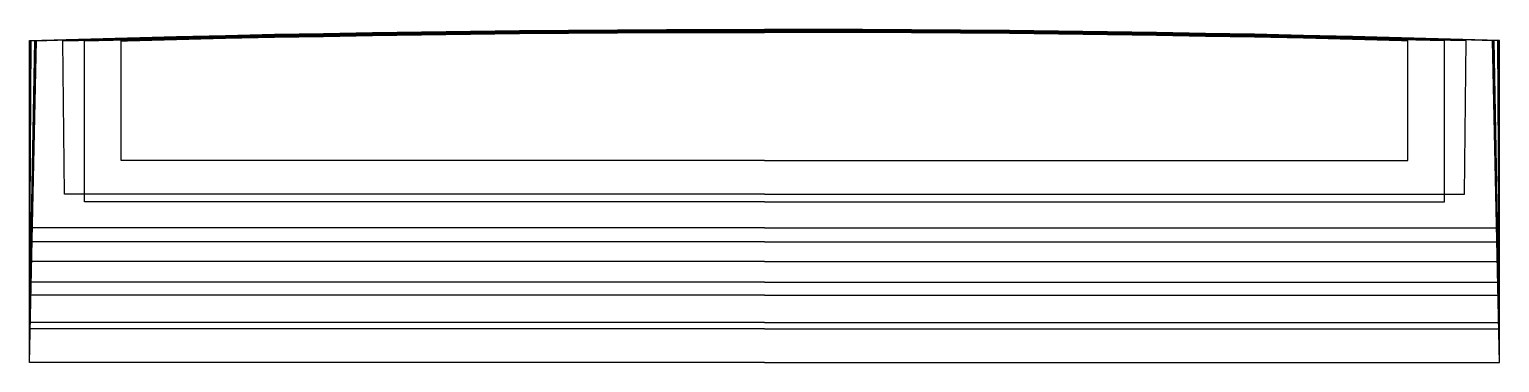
# Model space of a CAD drawing. Header units: metres. Extents: x -80 to 80, y 0 to 36.
import ezdxf

# ---------------------------------------------------------------- set-up
doc = ezdxf.new("R2010")
doc.units = ezdxf.units.M

msp = doc.modelspace()

# ---------------------------------------------------------------- linework, layer by layer
for points in [[(0, 8.75, -232.5), (-80, 8.75, -232.5), (-80, 35, -232.5), (-80, 35.044, -232.5), (-74.667, 35.199, -232.5), (-69.333, 35.343, -232.5), (-64, 35.476, -232.5), (-58.667, 35.599, -232.5), (-53.333, 35.711, -232.5), (-48, 35.812, -232.5), (-42.667, 35.903, -232.5), (-37.333, 35.983, -232.5), (-32, 36.052, -232.5), (-26.667, 36.111, -232.5), (-21.333, 36.159, -232.5), (-16, 36.196, -232.5), (-10.667, 36.223, -232.5), (-5.333, 36.239, -232.5), (0, 36.244, -232.5)], [(0, 13.125, -241.25), (-80, 13.125, -241.25), (-80, 35, -241.25), (-80, 35.043, -241.25), (-74.667, 35.198, -241.25), (-69.333, 35.342, -241.25), (-64, 35.475, -241.25), (-58.667, 35.598, -241.25), (-53.333, 35.71, -241.25), (-48, 35.811, -241.25), (-42.667, 35.902, -241.25), (-37.333, 35.982, -241.25), (-32, 36.051, -241.25), (-26.667, 36.11, -241.25), (-21.333, 36.158, -241.25), (-16, 36.195, -241.25), (-10.667, 36.222, -241.25), (-5.333, 36.238, -241.25), (0, 36.243, -241.25)], [(0, 11.001, 231.5), (-80, 11.001, 231.5), (-80, 35, 231.5), (-80, 35.033, 231.5), (-74.667, 35.187, 231.5), (-69.333, 35.331, 231.5), (-64, 35.465, 231.5), (-58.667, 35.587, 231.5), (-53.333, 35.699, 231.5), (-48, 35.801, 231.5), (-42.667, 35.891, 231.5), (-37.333, 35.971, 231.5), (-32, 36.041, 231.5), (-26.667, 36.099, 231.5), (-21.333, 36.147, 231.5), (-16, 36.185, 231.5), (-10.667, 36.211, 231.5), (-5.333, 36.227, 231.5), (0, 36.233, 231.5)], [(0, 14.664, 237.667), (-80, 14.664, 237.667), (-80, 35, 237.667), (-80, 35.029, 237.667), (-74.667, 35.184, 237.667), (-69.333, 35.328, 237.667), (-64, 35.461, 237.667), (-58.667, 35.584, 237.667), (-53.333, 35.696, 237.667), (-48, 35.797, 237.667), (-42.667, 35.888, 237.667), (-37.333, 35.968, 237.667), (-32, 36.037, 237.667), (-26.667, 36.096, 237.667), (-21.333, 36.144, 237.667), (-16, 36.181, 237.667), (-10.667, 36.208, 237.667), (-5.333, 36.224, 237.667), (0, 36.229, 237.667)], [(0, 0, 189.222), (-80, 0, 189.222), (-80, 35, 189.222), (-80, 35.013, 189.222), (-74.667, 35.167, 189.222), (-69.333, 35.311, 189.222), (-64, 35.445, 189.222), (-58.667, 35.567, 189.222), (-53.333, 35.679, 189.222), (-48, 35.781, 189.222), (-42.667, 35.871, 189.222), (-37.333, 35.951, 189.222), (-32, 36.021, 189.222), (-26.667, 36.079, 189.222), (-21.333, 36.127, 189.222), (-16, 36.165, 189.222), (-10.667, 36.191, 189.222), (-5.333, 36.207, 189.222), (0, 36.213, 189.222)], [(0, 0, -191.222), (-80, 0, -191.222), (-80, 35, -191.222), (-80, 35.012, -191.222), (-74.667, 35.167, -191.222), (-69.333, 35.311, -191.222), (-64, 35.444, -191.222), (-58.667, 35.567, -191.222), (-53.333, 35.679, -191.222), (-48, 35.78, -191.222), (-42.667, 35.871, -191.222), (-37.333, 35.951, -191.222), (-32, 36.02, -191.222), (-26.667, 36.079, -191.222), (-21.333, 36.127, -191.222), (-16, 36.164, -191.222), (-10.667, 36.191, -191.222), (-5.333, 36.207, -191.222), (0, 36.212, -191.222)], [(0, 0, -167.444), (-80, 0, -167.444), (-80, 35, -167.444), (-80, 35.011, -167.444), (-74.667, 35.166, -167.444), (-69.333, 35.31, -167.444), (-64, 35.443, -167.444), (-58.667, 35.566, -167.444), (-53.333, 35.678, -167.444), (-48, 35.779, -167.444), (-42.667, 35.87, -167.444), (-37.333, 35.95, -167.444), (-32, 36.019, -167.444), (-26.667, 36.078, -167.444), (-21.333, 36.126, -167.444), (-16, 36.163, -167.444), (-10.667, 36.19, -167.444), (-5.333, 36.206, -167.444), (0, 36.211, -167.444)], [(0, 0, 165.444), (-80, 0, 165.444), (-80, 35, 165.444), (-80, 35.009, 165.444), (-74.667, 35.164, 165.444), (-69.333, 35.308, 165.444), (-64, 35.441, 165.444), (-58.667, 35.564, 165.444), (-53.333, 35.676, 165.444), (-48, 35.777, 165.444), (-42.667, 35.868, 165.444), (-37.333, 35.948, 165.444), (-32, 36.017, 165.444), (-26.667, 36.076, 165.444), (-21.333, 36.124, 165.444), (-16, 36.161, 165.444), (-10.667, 36.188, 165.444), (-5.333, 36.204, 165.444), (0, 36.209, 165.444)], [(0, 7.338, 225.333), (-80, 7.338, 225.333), (-80, 35, 225.333), (-80, 35.002, 225.333), (-74.667, 35.156, 225.333), (-69.333, 35.3, 225.333), (-64, 35.434, 225.333), (-58.667, 35.556, 225.333), (-53.333, 35.668, 225.333), (-48, 35.77, 225.333), (-42.667, 35.86, 225.333), (-37.333, 35.94, 225.333), (-32, 36.01, 225.333), (-26.667, 36.068, 225.333), (-21.333, 36.116, 225.333), (-16, 36.154, 225.333), (-10.667, 36.18, 225.333), (-5.333, 36.196, 225.333), (0, 36.202, 225.333)], [(0, 0, -72.333), (-80, 0, -72.333), (-80, 35, -72.333), (-80, 35.001, -72.333), (-74.667, 35.156, -72.333), (-69.333, 35.3, -72.333), (-64, 35.433, -72.333), (-58.667, 35.556, -72.333), (-53.333, 35.668, -72.333), (-48, 35.769, -72.333), (-42.667, 35.86, -72.333), (-37.333, 35.94, -72.333), (-32, 36.009, -72.333), (-26.667, 36.068, -72.333), (-21.333, 36.116, -72.333), (-16, 36.153, -72.333), (-10.667, 36.18, -72.333), (-5.333, 36.196, -72.333), (0, 36.201, -72.333)], [(0, 0, 70.333), (-80, 0, 70.333), (-80, 35, 70.333), (-80, 35.001, 70.333), (-74.667, 35.156, 70.333), (-69.333, 35.3, 70.333), (-64, 35.433, 70.333), (-58.667, 35.556, 70.333), (-53.333, 35.668, 70.333), (-48, 35.769, 70.333), (-42.667, 35.86, 70.333), (-37.333, 35.94, 70.333), (-32, 36.009, 70.333), (-26.667, 36.068, 70.333), (-21.333, 36.116, 70.333), (-16, 36.153, 70.333), (-10.667, 36.18, 70.333), (-5.333, 36.196, 70.333), (0, 36.201, 70.333)], [(0, 0, 94.111), (-80, 0, 94.111), (-80, 35, 94.111), (-80, 35.001, 94.111), (-74.667, 35.155, 94.111), (-69.333, 35.299, 94.111), (-64, 35.433, 94.111), (-58.667, 35.555, 94.111), (-53.333, 35.667, 94.111), (-48, 35.769, 94.111), (-42.667, 35.859, 94.111), (-37.333, 35.939, 94.111), (-32, 36.009, 94.111), (-26.667, 36.067, 94.111), (-21.333, 36.115, 94.111), (-16, 36.153, 94.111), (-10.667, 36.179, 94.111), (-5.333, 36.195, 94.111), (0, 36.201, 94.111)], [(0, 0, -96.111), (-80, 0, -96.111), (-80, 35, -96.111), (-80, 35, -96.111), (-74.667, 35.155, -96.111), (-69.333, 35.299, -96.111), (-64, 35.432, -96.111), (-58.667, 35.555, -96.111), (-53.333, 35.667, -96.111), (-48, 35.768, -96.111), (-42.667, 35.859, -96.111), (-37.333, 35.939, -96.111), (-32, 36.008, -96.111), (-26.667, 36.067, -96.111), (-21.333, 36.115, -96.111), (-16, 36.152, -96.111), (-10.667, 36.179, -96.111), (-5.333, 36.195, -96.111), (0, 36.2, -96.111)], [(0, 0, -48.556), (-80, 0, -48.556), (-79.998, 35, -48.556), (-74.667, 35.155, -48.556), (-69.333, 35.299, -48.556), (-64, 35.432, -48.556), (-58.667, 35.555, -48.556), (-53.333, 35.667, -48.556), (-48, 35.768, -48.556), (-42.667, 35.859, -48.556), (-37.333, 35.939, -48.556), (-32, 36.008, -48.556), (-26.667, 36.067, -48.556), (-21.333, 36.115, -48.556), (-16, 36.152, -48.556), (-10.667, 36.179, -48.556), (-5.333, 36.195, -48.556), (0, 36.2, -48.556)], [(0, 0, -24.778), (-80, 0, -24.778), (-79.993, 35, -24.778), (-74.667, 35.154, -24.778), (-69.333, 35.298, -24.778), (-64, 35.432, -24.778), (-58.667, 35.554, -24.778), (-53.333, 35.666, -24.778), (-48, 35.768, -24.778), (-42.667, 35.858, -24.778), (-37.333, 35.938, -24.778), (-32, 36.008, -24.778), (-26.667, 36.066, -24.778), (-21.333, 36.114, -24.778), (-16, 36.152, -24.778), (-10.667, 36.178, -24.778), (-5.333, 36.194, -24.778), (0, 36.2, -24.778)], [(0, 0, -1), (-80, 0, -1), (-80, 35, -1), (-74.667, 35.155, -1), (-69.333, 35.299, -1), (-64, 35.432, -1), (-58.667, 35.555, -1), (-53.333, 35.667, -1), (-48, 35.768, -1), (-42.667, 35.859, -1), (-37.333, 35.939, -1), (-32, 36.008, -1), (-26.667, 36.067, -1), (-21.333, 36.115, -1), (-16, 36.152, -1), (-10.667, 36.179, -1), (-5.333, 36.195, -1), (0, 36.2, -1)], [(0, 0, 22.778), (-80, 0, 22.778), (-79.995, 35, 22.778), (-74.667, 35.155, 22.778), (-69.333, 35.299, 22.778), (-64, 35.432, 22.778), (-58.667, 35.555, 22.778), (-53.333, 35.667, 22.778), (-48, 35.768, 22.778), (-42.667, 35.859, 22.778), (-37.333, 35.939, 22.778), (-32, 36.008, 22.778), (-26.667, 36.067, 22.778), (-21.333, 36.115, 22.778), (-16, 36.152, 22.778), (-10.667, 36.179, 22.778), (-5.333, 36.195, 22.778), (0, 36.2, 22.778)], [(0, 0, 46.556), (-80, 0, 46.556), (-79.997, 35, 46.556), (-74.667, 35.155, 46.556), (-69.333, 35.299, 46.556), (-64, 35.432, 46.556), (-58.667, 35.555, 46.556), (-53.333, 35.667, 46.556), (-48, 35.768, 46.556), (-42.667, 35.859, 46.556), (-37.333, 35.939, 46.556), (-32, 36.008, 46.556), (-26.667, 36.067, 46.556), (-21.333, 36.115, 46.556), (-16, 36.152, 46.556), (-10.667, 36.179, 46.556), (-5.333, 36.195, 46.556), (0, 36.2, 46.556)], [(0, 0, -143.667), (-80, 0, -143.667), (-79.917, 35, -143.667), (-74.667, 35.152, -143.667), (-69.333, 35.296, -143.667), (-64, 35.43, -143.667), (-58.667, 35.552, -143.667), (-53.333, 35.664, -143.667), (-48, 35.766, -143.667), (-42.667, 35.856, -143.667), (-37.333, 35.936, -143.667), (-32, 36.006, -143.667), (-26.667, 36.064, -143.667), (-21.333, 36.112, -143.667), (-16, 36.15, -143.667), (-10.667, 36.176, -143.667), (-5.333, 36.192, -143.667), (0, 36.198, -143.667)], [(0, 0, -119.889), (-80, 0, -119.889), (-79.888, 35, -119.889), (-74.667, 35.151, -119.889), (-69.333, 35.295, -119.889), (-64, 35.429, -119.889), (-58.667, 35.551, -119.889), (-53.333, 35.663, -119.889), (-48, 35.765, -119.889), (-42.667, 35.855, -119.889), (-37.333, 35.935, -119.889), (-32, 36.005, -119.889), (-26.667, 36.063, -119.889), (-21.333, 36.111, -119.889), (-16, 36.149, -119.889), (-10.667, 36.175, -119.889), (-5.333, 36.191, -119.889), (0, 36.197, -119.889)], [(0, 0, 117.889), (-80, 0, 117.889), (-79.908, 35, 117.889), (-74.667, 35.152, 117.889), (-69.333, 35.296, 117.889), (-64, 35.429, 117.889), (-58.667, 35.552, 117.889), (-53.333, 35.664, 117.889), (-48, 35.765, 117.889), (-42.667, 35.856, 117.889), (-37.333, 35.936, 117.889), (-32, 36.005, 117.889), (-26.667, 36.064, 117.889), (-21.333, 36.112, 117.889), (-16, 36.149, 117.889), (-10.667, 36.176, 117.889), (-5.333, 36.192, 117.889), (0, 36.197, 117.889)], [(0, 0, 141.667), (-80, 0, 141.667), (-79.908, 35, 141.667), (-74.667, 35.152, 141.667), (-69.333, 35.296, 141.667), (-64, 35.429, 141.667), (-58.667, 35.552, 141.667), (-53.333, 35.664, 141.667), (-48, 35.765, 141.667), (-42.667, 35.856, 141.667), (-37.333, 35.936, 141.667), (-32, 36.005, 141.667), (-26.667, 36.064, 141.667), (-21.333, 36.112, 141.667), (-16, 36.149, 141.667), (-10.667, 36.176, 141.667), (-5.333, 36.192, 141.667), (0, 36.197, 141.667)], [(0, 4.375, -223.75), (-80, 4.375, -223.75), (-79.807, 35, -223.75), (-74.667, 35.149, -223.75), (-69.333, 35.293, -223.75), (-64, 35.426, -223.75), (-58.667, 35.549, -223.75), (-53.333, 35.661, -223.75), (-48, 35.762, -223.75), (-42.667, 35.853, -223.75), (-37.333, 35.933, -223.75), (-32, 36.002, -223.75), (-26.667, 36.061, -223.75), (-21.333, 36.109, -223.75), (-16, 36.146, -223.75), (-10.667, 36.173, -223.75), (-5.333, 36.189, -223.75), (0, 36.194, -223.75)], [(0, 3.669, 219.167), (-80, 3.669, 219.167), (-79.399, 35, 219.167), (-74.667, 35.137, 219.167), (-69.333, 35.281, 219.167), (-64, 35.415, 219.167), (-58.667, 35.537, 219.167), (-53.333, 35.649, 219.167), (-48, 35.751, 219.167), (-42.667, 35.841, 219.167), (-37.333, 35.921, 219.167), (-32, 35.991, 219.167), (-26.667, 36.049, 219.167), (-21.333, 36.097, 219.167), (-16, 36.135, 219.167), (-10.667, 36.161, 219.167), (-5.333, 36.177, 219.167), (0, 36.183, 219.167)], [(0, 0, 213), (-80, 0, 213), (-79.298, 35, 213), (-74.667, 35.134, 213), (-69.333, 35.278, 213), (-64, 35.412, 213), (-58.667, 35.534, 213), (-53.333, 35.646, 213), (-48, 35.748, 213), (-42.667, 35.838, 213), (-37.333, 35.918, 213), (-32, 35.988, 213), (-26.667, 36.046, 213), (-21.333, 36.094, 213), (-16, 36.132, 213), (-10.667, 36.158, 213), (-5.333, 36.174, 213), (0, 36.18, 213)], [(0, 0.003, 213), (-80, 0.003, 213), (-79.298, 35, 213), (-74.667, 35.134, 213), (-69.333, 35.278, 213), (-64, 35.412, 213), (-58.667, 35.534, 213), (-53.333, 35.646, 213), (-48, 35.748, 213), (-42.667, 35.838, 213), (-37.333, 35.918, 213), (-32, 35.988, 213), (-26.667, 36.046, 213), (-21.333, 36.094, 213), (-16, 36.132, 213), (-10.667, 36.158, 213), (-5.333, 36.174, 213), (0, 36.18, 213)], [(0, 0.002, -215), (-80, 0.002, -215), (-79.21, 35, -215), (-74.667, 35.132, -215), (-69.333, 35.276, -215), (-64, 35.409, -215), (-58.667, 35.532, -215), (-53.333, 35.644, -215), (-48, 35.745, -215), (-42.667, 35.836, -215), (-37.333, 35.916, -215), (-32, 35.985, -215), (-26.667, 36.044, -215), (-21.333, 36.092, -215), (-16, 36.129, -215), (-10.667, 36.156, -215), (-5.333, 36.172, -215), (0, 36.177, -215)], [(0, 0, -215), (-80, 0, -215), (-79.21, 35, -215), (-74.667, 35.132, -215), (-69.333, 35.276, -215), (-64, 35.409, -215), (-58.667, 35.532, -215), (-53.333, 35.644, -215), (-48, 35.745, -215), (-42.667, 35.836, -215), (-37.333, 35.916, -215), (-32, 35.985, -215), (-26.667, 36.044, -215), (-21.333, 36.092, -215), (-16, 36.129, -215), (-10.667, 36.156, -215), (-5.333, 36.172, -215), (0, 36.177, -215)], [(0, 18.335, 243.833), (-76.167, 18.335, 243.833), (-76.355, 35, 243.833), (-74.667, 35.049, 243.833), (-69.333, 35.193, 243.833), (-64, 35.326, 243.833), (-58.667, 35.449, 243.833), (-53.333, 35.561, 243.833), (-48, 35.662, 243.833), (-42.667, 35.753, 243.833), (-37.333, 35.833, 243.833), (-32, 35.902, 243.833), (-26.667, 35.961, 243.833), (-21.333, 36.009, 243.833), (-16, 36.046, 243.833), (-10.667, 36.073, 243.833), (-5.333, 36.089, 243.833), (0, 36.094, 243.833)], [(0, 17.498, -250), (-74.005, 17.498, -250), (-74.005, 35, -250), (-69.333, 35.126, -250), (-64, 35.259, -250), (-58.667, 35.382, -250), (-53.333, 35.494, -250), (-48, 35.595, -250), (-42.667, 35.686, -250), (-37.333, 35.766, -250), (-32, 35.835, -250), (-26.667, 35.894, -250), (-21.333, 35.942, -250), (-16, 35.979, -250), (-10.667, 36.006, -250), (-5.333, 36.022, -250), (0, 36.027, -250)], [(0, 21.997, 250), (-70.005, 21.997, 250), (-70.005, 35, 250), (-69.333, 35.018, 250), (-64, 35.151, 250), (-58.667, 35.274, 250), (-53.333, 35.386, 250), (-48, 35.487, 250), (-42.667, 35.578, 250), (-37.333, 35.658, 250), (-32, 35.727, 250), (-26.667, 35.786, 250), (-21.333, 35.834, 250), (-16, 35.871, 250), (-10.667, 35.898, 250), (-5.333, 35.914, 250), (0, 35.919, 250)], [(0, 8.75, -232.5), (80, 8.75, -232.5), (80, 35, -232.5), (80, 35.044, -232.5), (74.667, 35.199, -232.5), (69.333, 35.343, -232.5), (64, 35.476, -232.5), (58.667, 35.599, -232.5), (53.333, 35.711, -232.5), (48, 35.812, -232.5), (42.667, 35.903, -232.5), (37.333, 35.983, -232.5), (32, 36.052, -232.5), (26.667, 36.111, -232.5), (21.333, 36.159, -232.5), (16, 36.196, -232.5), (10.667, 36.223, -232.5), (5.333, 36.239, -232.5), (0, 36.244, -232.5)], [(0, 13.125, -241.25), (80, 13.125, -241.25), (80, 35, -241.25), (80, 35.043, -241.25), (74.667, 35.198, -241.25), (69.333, 35.342, -241.25), (64, 35.475, -241.25), (58.667, 35.598, -241.25), (53.333, 35.71, -241.25), (48, 35.811, -241.25), (42.667, 35.902, -241.25), (37.333, 35.982, -241.25), (32, 36.051, -241.25), (26.667, 36.11, -241.25), (21.333, 36.158, -241.25), (16, 36.195, -241.25), (10.667, 36.222, -241.25), (5.333, 36.238, -241.25), (0, 36.243, -241.25)], [(0, 11.001, 231.5), (80, 11.001, 231.5), (80, 35, 231.5), (80, 35.033, 231.5), (74.667, 35.187, 231.5), (69.333, 35.331, 231.5), (64, 35.465, 231.5), (58.667, 35.587, 231.5), (53.333, 35.699, 231.5), (48, 35.801, 231.5), (42.667, 35.891, 231.5), (37.333, 35.971, 231.5), (32, 36.041, 231.5), (26.667, 36.099, 231.5), (21.333, 36.147, 231.5), (16, 36.185, 231.5), (10.667, 36.211, 231.5), (5.333, 36.227, 231.5), (0, 36.233, 231.5)], [(0, 14.664, 237.667), (80, 14.664, 237.667), (80, 35, 237.667), (80, 35.029, 237.667), (74.667, 35.184, 237.667), (69.333, 35.328, 237.667), (64, 35.461, 237.667), (58.667, 35.584, 237.667), (53.333, 35.696, 237.667), (48, 35.797, 237.667), (42.667, 35.888, 237.667), (37.333, 35.968, 237.667), (32, 36.037, 237.667), (26.667, 36.096, 237.667), (21.333, 36.144, 237.667), (16, 36.181, 237.667), (10.667, 36.208, 237.667), (5.333, 36.224, 237.667), (0, 36.229, 237.667)], [(0, 0, 189.222), (80, 0, 189.222), (80, 35, 189.222), (80, 35.013, 189.222), (74.667, 35.167, 189.222), (69.333, 35.311, 189.222), (64, 35.445, 189.222), (58.667, 35.567, 189.222), (53.333, 35.679, 189.222), (48, 35.781, 189.222), (42.667, 35.871, 189.222), (37.333, 35.951, 189.222), (32, 36.021, 189.222), (26.667, 36.079, 189.222), (21.333, 36.127, 189.222), (16, 36.165, 189.222), (10.667, 36.191, 189.222), (5.333, 36.207, 189.222), (0, 36.213, 189.222)], [(0, 0, -191.222), (80, 0, -191.222), (80, 35, -191.222), (80, 35.012, -191.222), (74.667, 35.167, -191.222), (69.333, 35.311, -191.222), (64, 35.444, -191.222), (58.667, 35.567, -191.222), (53.333, 35.679, -191.222), (48, 35.78, -191.222), (42.667, 35.871, -191.222), (37.333, 35.951, -191.222), (32, 36.02, -191.222), (26.667, 36.079, -191.222), (21.333, 36.127, -191.222), (16, 36.164, -191.222), (10.667, 36.191, -191.222), (5.333, 36.207, -191.222), (0, 36.212, -191.222)], [(0, 0, -167.444), (80, 0, -167.444), (80, 35, -167.444), (80, 35.011, -167.444), (74.667, 35.166, -167.444), (69.333, 35.31, -167.444), (64, 35.443, -167.444), (58.667, 35.566, -167.444), (53.333, 35.678, -167.444), (48, 35.779, -167.444), (42.667, 35.87, -167.444), (37.333, 35.95, -167.444), (32, 36.019, -167.444), (26.667, 36.078, -167.444), (21.333, 36.126, -167.444), (16, 36.163, -167.444), (10.667, 36.19, -167.444), (5.333, 36.206, -167.444), (0, 36.211, -167.444)], [(0, 0, 165.444), (80, 0, 165.444), (80, 35, 165.444), (80, 35.009, 165.444), (74.667, 35.164, 165.444), (69.333, 35.308, 165.444), (64, 35.441, 165.444), (58.667, 35.564, 165.444), (53.333, 35.676, 165.444), (48, 35.777, 165.444), (42.667, 35.868, 165.444), (37.333, 35.948, 165.444), (32, 36.017, 165.444), (26.667, 36.076, 165.444), (21.333, 36.124, 165.444), (16, 36.161, 165.444), (10.667, 36.188, 165.444), (5.333, 36.204, 165.444), (0, 36.209, 165.444)], [(0, 7.338, 225.333), (80, 7.338, 225.333), (80, 35, 225.333), (80, 35.002, 225.333), (74.667, 35.156, 225.333), (69.333, 35.3, 225.333), (64, 35.434, 225.333), (58.667, 35.556, 225.333), (53.333, 35.668, 225.333), (48, 35.77, 225.333), (42.667, 35.86, 225.333), (37.333, 35.94, 225.333), (32, 36.01, 225.333), (26.667, 36.068, 225.333), (21.333, 36.116, 225.333), (16, 36.154, 225.333), (10.667, 36.18, 225.333), (5.333, 36.196, 225.333), (0, 36.202, 225.333)], [(0, 0, -72.333), (80, 0, -72.333), (80, 35, -72.333), (80, 35.001, -72.333), (74.667, 35.156, -72.333), (69.333, 35.3, -72.333), (64, 35.433, -72.333), (58.667, 35.556, -72.333), (53.333, 35.668, -72.333), (48, 35.769, -72.333), (42.667, 35.86, -72.333), (37.333, 35.94, -72.333), (32, 36.009, -72.333), (26.667, 36.068, -72.333), (21.333, 36.116, -72.333), (16, 36.153, -72.333), (10.667, 36.18, -72.333), (5.333, 36.196, -72.333), (0, 36.201, -72.333)], [(0, 0, 70.333), (80, 0, 70.333), (80, 35, 70.333), (80, 35.001, 70.333), (74.667, 35.156, 70.333), (69.333, 35.3, 70.333), (64, 35.433, 70.333), (58.667, 35.556, 70.333), (53.333, 35.668, 70.333), (48, 35.769, 70.333), (42.667, 35.86, 70.333), (37.333, 35.94, 70.333), (32, 36.009, 70.333), (26.667, 36.068, 70.333), (21.333, 36.116, 70.333), (16, 36.153, 70.333), (10.667, 36.18, 70.333), (5.333, 36.196, 70.333), (0, 36.201, 70.333)], [(0, 0, 94.111), (80, 0, 94.111), (80, 35, 94.111), (80, 35.001, 94.111), (74.667, 35.155, 94.111), (69.333, 35.299, 94.111), (64, 35.433, 94.111), (58.667, 35.555, 94.111), (53.333, 35.667, 94.111), (48, 35.769, 94.111), (42.667, 35.859, 94.111), (37.333, 35.939, 94.111), (32, 36.009, 94.111), (26.667, 36.067, 94.111), (21.333, 36.115, 94.111), (16, 36.153, 94.111), (10.667, 36.179, 94.111), (5.333, 36.195, 94.111), (0, 36.201, 94.111)], [(0, 0, -96.111), (80, 0, -96.111), (80, 35, -96.111), (80, 35, -96.111), (74.667, 35.155, -96.111), (69.333, 35.299, -96.111), (64, 35.432, -96.111), (58.667, 35.555, -96.111), (53.333, 35.667, -96.111), (48, 35.768, -96.111), (42.667, 35.859, -96.111), (37.333, 35.939, -96.111), (32, 36.008, -96.111), (26.667, 36.067, -96.111), (21.333, 36.115, -96.111), (16, 36.152, -96.111), (10.667, 36.179, -96.111), (5.333, 36.195, -96.111), (0, 36.2, -96.111)], [(0, 0, -48.556), (80, 0, -48.556), (79.998, 35, -48.556), (74.667, 35.155, -48.556), (69.333, 35.299, -48.556), (64, 35.432, -48.556), (58.667, 35.555, -48.556), (53.333, 35.667, -48.556), (48, 35.768, -48.556), (42.667, 35.859, -48.556), (37.333, 35.939, -48.556), (32, 36.008, -48.556), (26.667, 36.067, -48.556), (21.333, 36.115, -48.556), (16, 36.152, -48.556), (10.667, 36.179, -48.556), (5.333, 36.195, -48.556), (0, 36.2, -48.556)], [(0, 0, -24.778), (80, 0, -24.778), (79.993, 35, -24.778), (74.667, 35.154, -24.778), (69.333, 35.298, -24.778), (64, 35.432, -24.778), (58.667, 35.554, -24.778), (53.333, 35.666, -24.778), (48, 35.768, -24.778), (42.667, 35.858, -24.778), (37.333, 35.938, -24.778), (32, 36.008, -24.778), (26.667, 36.066, -24.778), (21.333, 36.114, -24.778), (16, 36.152, -24.778), (10.667, 36.178, -24.778), (5.333, 36.194, -24.778), (0, 36.2, -24.778)], [(0, 0, -1), (80, 0, -1), (80, 35, -1), (74.667, 35.155, -1), (69.333, 35.299, -1), (64, 35.432, -1), (58.667, 35.555, -1), (53.333, 35.667, -1), (48, 35.768, -1), (42.667, 35.859, -1), (37.333, 35.939, -1), (32, 36.008, -1), (26.667, 36.067, -1), (21.333, 36.115, -1), (16, 36.152, -1), (10.667, 36.179, -1), (5.333, 36.195, -1), (0, 36.2, -1)], [(0, 0, 22.778), (80, 0, 22.778), (79.995, 35, 22.778), (74.667, 35.155, 22.778), (69.333, 35.299, 22.778), (64, 35.432, 22.778), (58.667, 35.555, 22.778), (53.333, 35.667, 22.778), (48, 35.768, 22.778), (42.667, 35.859, 22.778), (37.333, 35.939, 22.778), (32, 36.008, 22.778), (26.667, 36.067, 22.778), (21.333, 36.115, 22.778), (16, 36.152, 22.778), (10.667, 36.179, 22.778), (5.333, 36.195, 22.778), (0, 36.2, 22.778)], [(0, 0, 46.556), (80, 0, 46.556), (79.997, 35, 46.556), (74.667, 35.155, 46.556), (69.333, 35.299, 46.556), (64, 35.432, 46.556), (58.667, 35.555, 46.556), (53.333, 35.667, 46.556), (48, 35.768, 46.556), (42.667, 35.859, 46.556), (37.333, 35.939, 46.556), (32, 36.008, 46.556), (26.667, 36.067, 46.556), (21.333, 36.115, 46.556), (16, 36.152, 46.556), (10.667, 36.179, 46.556), (5.333, 36.195, 46.556), (0, 36.2, 46.556)], [(0, 0, -143.667), (80, 0, -143.667), (79.917, 35, -143.667), (74.667, 35.152, -143.667), (69.333, 35.296, -143.667), (64, 35.43, -143.667), (58.667, 35.552, -143.667), (53.333, 35.664, -143.667), (48, 35.766, -143.667), (42.667, 35.856, -143.667), (37.333, 35.936, -143.667), (32, 36.006, -143.667), (26.667, 36.064, -143.667), (21.333, 36.112, -143.667), (16, 36.15, -143.667), (10.667, 36.176, -143.667), (5.333, 36.192, -143.667), (0, 36.198, -143.667)], [(0, 0, -119.889), (80, 0, -119.889), (79.888, 35, -119.889), (74.667, 35.151, -119.889), (69.333, 35.295, -119.889), (64, 35.429, -119.889), (58.667, 35.551, -119.889), (53.333, 35.663, -119.889), (48, 35.765, -119.889), (42.667, 35.855, -119.889), (37.333, 35.935, -119.889), (32, 36.005, -119.889), (26.667, 36.063, -119.889), (21.333, 36.111, -119.889), (16, 36.149, -119.889), (10.667, 36.175, -119.889), (5.333, 36.191, -119.889), (0, 36.197, -119.889)], [(0, 0, 117.889), (80, 0, 117.889), (79.908, 35, 117.889), (74.667, 35.152, 117.889), (69.333, 35.296, 117.889), (64, 35.429, 117.889), (58.667, 35.552, 117.889), (53.333, 35.664, 117.889), (48, 35.765, 117.889), (42.667, 35.856, 117.889), (37.333, 35.936, 117.889), (32, 36.005, 117.889), (26.667, 36.064, 117.889), (21.333, 36.112, 117.889), (16, 36.149, 117.889), (10.667, 36.176, 117.889), (5.333, 36.192, 117.889), (0, 36.197, 117.889)], [(0, 0, 141.667), (80, 0, 141.667), (79.908, 35, 141.667), (74.667, 35.152, 141.667), (69.333, 35.296, 141.667), (64, 35.429, 141.667), (58.667, 35.552, 141.667), (53.333, 35.664, 141.667), (48, 35.765, 141.667), (42.667, 35.856, 141.667), (37.333, 35.936, 141.667), (32, 36.005, 141.667), (26.667, 36.064, 141.667), (21.333, 36.112, 141.667), (16, 36.149, 141.667), (10.667, 36.176, 141.667), (5.333, 36.192, 141.667), (0, 36.197, 141.667)], [(0, 4.375, -223.75), (80, 4.375, -223.75), (79.807, 35, -223.75), (74.667, 35.149, -223.75), (69.333, 35.293, -223.75), (64, 35.426, -223.75), (58.667, 35.549, -223.75), (53.333, 35.661, -223.75), (48, 35.762, -223.75), (42.667, 35.853, -223.75), (37.333, 35.933, -223.75), (32, 36.002, -223.75), (26.667, 36.061, -223.75), (21.333, 36.109, -223.75), (16, 36.146, -223.75), (10.667, 36.173, -223.75), (5.333, 36.189, -223.75), (0, 36.194, -223.75)], [(0, 3.669, 219.167), (80, 3.669, 219.167), (79.399, 35, 219.167), (74.667, 35.137, 219.167), (69.333, 35.281, 219.167), (64, 35.415, 219.167), (58.667, 35.537, 219.167), (53.333, 35.649, 219.167), (48, 35.751, 219.167), (42.667, 35.841, 219.167), (37.333, 35.921, 219.167), (32, 35.991, 219.167), (26.667, 36.049, 219.167), (21.333, 36.097, 219.167), (16, 36.135, 219.167), (10.667, 36.161, 219.167), (5.333, 36.177, 219.167), (0, 36.183, 219.167)], [(0, 0, 213), (80, 0, 213), (79.298, 35, 213), (74.667, 35.134, 213), (69.333, 35.278, 213), (64, 35.412, 213), (58.667, 35.534, 213), (53.333, 35.646, 213), (48, 35.748, 213), (42.667, 35.838, 213), (37.333, 35.918, 213), (32, 35.988, 213), (26.667, 36.046, 213), (21.333, 36.094, 213), (16, 36.132, 213), (10.667, 36.158, 213), (5.333, 36.174, 213), (0, 36.18, 213)], [(0, 0.003, 213), (80, 0.003, 213), (79.298, 35, 213), (74.667, 35.134, 213), (69.333, 35.278, 213), (64, 35.412, 213), (58.667, 35.534, 213), (53.333, 35.646, 213), (48, 35.748, 213), (42.667, 35.838, 213), (37.333, 35.918, 213), (32, 35.988, 213), (26.667, 36.046, 213), (21.333, 36.094, 213), (16, 36.132, 213), (10.667, 36.158, 213), (5.333, 36.174, 213), (0, 36.18, 213)], [(0, 0.002, -215), (80, 0.002, -215), (79.21, 35, -215), (74.667, 35.132, -215), (69.333, 35.276, -215), (64, 35.409, -215), (58.667, 35.532, -215), (53.333, 35.644, -215), (48, 35.745, -215), (42.667, 35.836, -215), (37.333, 35.916, -215), (32, 35.985, -215), (26.667, 36.044, -215), (21.333, 36.092, -215), (16, 36.129, -215), (10.667, 36.156, -215), (5.333, 36.172, -215), (0, 36.177, -215)], [(0, 0, -215), (80, 0, -215), (79.21, 35, -215), (74.667, 35.132, -215), (69.333, 35.276, -215), (64, 35.409, -215), (58.667, 35.532, -215), (53.333, 35.644, -215), (48, 35.745, -215), (42.667, 35.836, -215), (37.333, 35.916, -215), (32, 35.985, -215), (26.667, 36.044, -215), (21.333, 36.092, -215), (16, 36.129, -215), (10.667, 36.156, -215), (5.333, 36.172, -215), (0, 36.177, -215)], [(0, 18.335, 243.833), (76.167, 18.335, 243.833), (76.355, 35, 243.833), (74.667, 35.049, 243.833), (69.333, 35.193, 243.833), (64, 35.326, 243.833), (58.667, 35.449, 243.833), (53.333, 35.561, 243.833), (48, 35.662, 243.833), (42.667, 35.753, 243.833), (37.333, 35.833, 243.833), (32, 35.902, 243.833), (26.667, 35.961, 243.833), (21.333, 36.009, 243.833), (16, 36.046, 243.833), (10.667, 36.073, 243.833), (5.333, 36.089, 243.833), (0, 36.094, 243.833)], [(0, 17.498, -250), (74.005, 17.498, -250), (74.005, 35, -250), (69.333, 35.126, -250), (64, 35.259, -250), (58.667, 35.382, -250), (53.333, 35.494, -250), (48, 35.595, -250), (42.667, 35.686, -250), (37.333, 35.766, -250), (32, 35.835, -250), (26.667, 35.894, -250), (21.333, 35.942, -250), (16, 35.979, -250), (10.667, 36.006, -250), (5.333, 36.022, -250), (0, 36.027, -250)], [(0, 21.997, 250), (70.005, 21.997, 250), (70.005, 35, 250), (69.333, 35.018, 250), (64, 35.151, 250), (58.667, 35.274, 250), (53.333, 35.386, 250), (48, 35.487, 250), (42.667, 35.578, 250), (37.333, 35.658, 250), (32, 35.727, 250), (26.667, 35.786, 250), (21.333, 35.834, 250), (16, 35.871, 250), (10.667, 35.898, 250), (5.333, 35.914, 250), (0, 35.919, 250)]]:
    msp.add_polyline3d(points)

doc.saveas('drawing.dxf')
